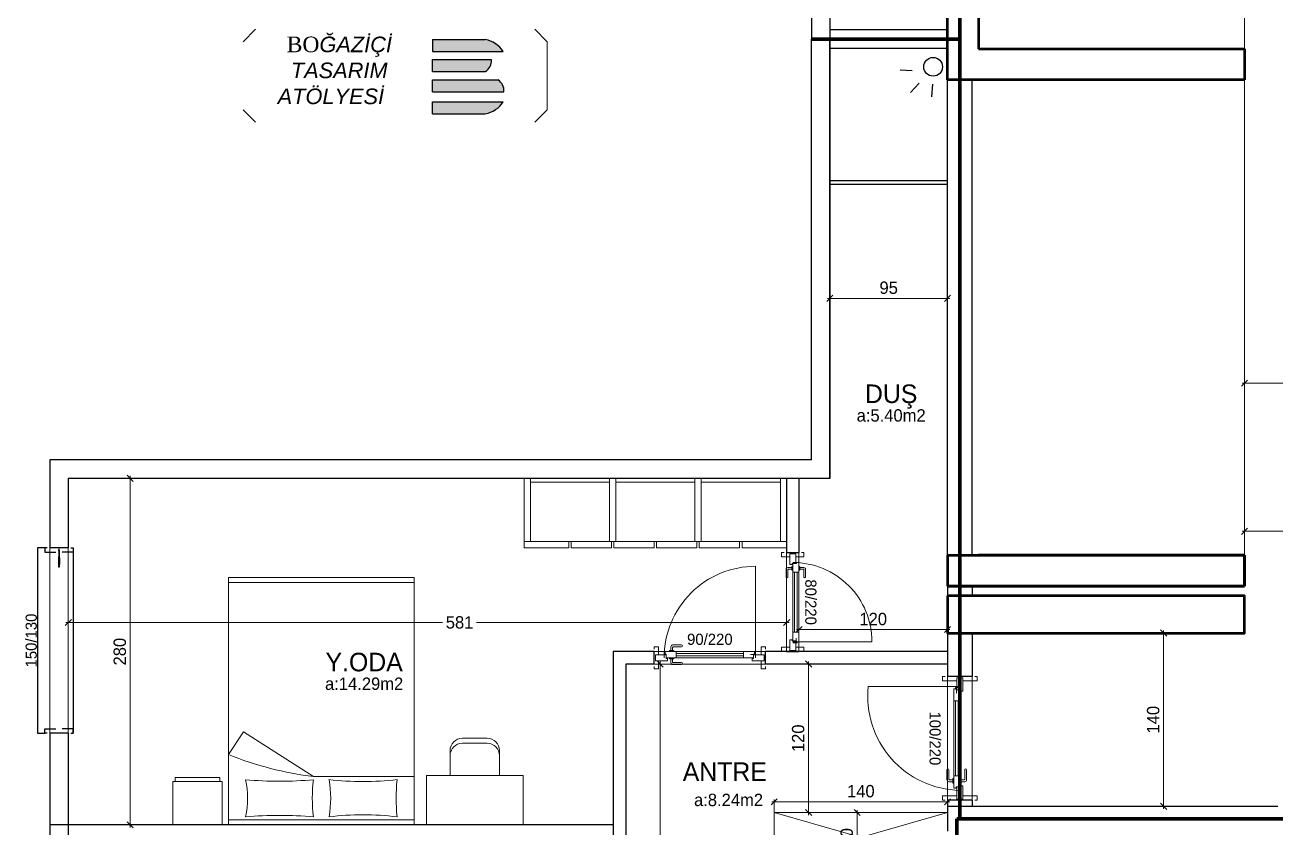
# Model space of a CAD drawing. Header units: centimetres. Extents: x 562865 to 1310255, y -148070 to 32737.
# Drawn here: x 613648 to 614658, y 17856 to 18504 of the extents above; entities that cross this region are included whole.
import ezdxf
from ezdxf.enums import TextEntityAlignment as Align

# ---------------------------------------------------------------- set-up
doc = ezdxf.new("R2010")
doc.units = ezdxf.units.CM
doc.header["$LTSCALE"] = 2.5
doc.layers.get('0').update_dxf_attribs({"color": 86})
for name, color, linetype, lineweight in [('_grns-03_Arka', 33, 'Continuous', 0), ('DUVAR', 4, 'Continuous', 30), ('duvar-kesim', 7, 'Continuous', 0), ('GÖRÜNÜŞLER', 96, 'Continuous', 25), ('iç ölçü', 106, 'Continuous', 18), ('kapi', 9, 'Continuous', 0), ('kolon', 1, 'Continuous', 53)]:
    doc.layers.add(name, color=color, linetype=linetype, lineweight=lineweight)
for name, color, linetype in [('alan', 7, 'Continuous'), ('kapi-yazi', 7, 'Continuous'), ('mahal', 7, 'Continuous'), ('penc-yazi', 7, 'Continuous'), ('pencere', 7, 'Continuous')]:
    doc.layers.add(name, color=color, linetype=linetype)
doc.styles.add('autodim', font='times.ttf')
doc.styles.add('PINAR', font='comic.ttf')
doc.dimstyles.new('TEMİZ ÖLÇÜ', dxfattribs={"dimtxt": 10, "dimasz": 5, "dimexe": 1.8, "dimexo": 0.625, "dimgap": 3, "dimtad": 1, "dimdec": 0, "dimrnd": 0.5, "dimzin": 1, "dimdsep": 46, "dimtxsty": 'PINAR', "dimblk": 'OBLIQUE', "dimcen": 0.9, "dimdle": 2, "dimclrd": 256, "dimclre": 256, "dimclrt": 7, "dimadec": 0, "dimazin": 0, "dimtfac": 1, "dimtdec": 0, "dimtofl": 0, "dimtmove": 2, "dimatfit": 2, "dimfxl": 10, "dimfxlon": 1, "dimlwd": -1, "dimlwe": -1, "dimarcsym": 0})

# ---------------------------------------------------------------- blocks, each defined once
blk = doc.blocks.new('_Oblique')
at = {"color": 0, "linetype": 'ByBlock', "lineweight": -2}
blk.add_line((-0.5, -0.5), (0.5, 0.5), dxfattribs=at)
blk = doc.blocks.new('*D1102')
at = {"layer": 'Defpoints', "color": 0}
for p in [(614544.3, 18013), (614544.3, 17873), (614567.7, 17873)]:
    blk.add_point(p, dxfattribs=at)
at = {"layer": 'iç ölçü'}
for p, q in [((614557.7, 18013), (614569.5, 18013)), ((614567.7, 18015), (614567.7, 17871)), ((614557.7, 17873), (614569.5, 17873))]:
    blk.add_line(p, q, dxfattribs=at)
at = {"layer": 'iç ölçü', "linetype": 'ByBlock', "xscale": 5, "yscale": 5, "zscale": 5}
for p, rotation in [((614567.7, 18013), 90), ((614567.7, 17873), 270)]:
    blk.add_blockref('_Oblique', p, dxfattribs=dict(at, rotation=rotation))
at = {"layer": 'iç ölçü', "color": 7, "insert": (614559.3, 17943), "char_height": 10, "attachment_point": 5, "rotation": 90, "style": 'PINAR'}
blk.add_mtext('140', dxfattribs=at)
blk = doc.blocks.new('fm-door1')
at = {"linetype": 'Continuous'}
for p, q in [((0, 25), (0, -25)), ((100, 25), (0, 25)), ((80, 32), (80, 0)), ((84, 28), (128, 28)), ((90, 50), (910, 50)), ((90, 50), (90, 30)), ((100, 30), (90, 30)), ((100, 30), (100, -5)), ((100, 30), (100, -5)), ((100, 0), (900, 0)), ((190, 50), (190, 0)), ((810, 50), (810, 0)), ((910, 30), (900, 30)), ((900, 30), (900, -5)), ((900, 25), (1000, 25)), ((910, 50), (910, 30)), ((1000, 25), (1000, -25)), ((110, -25), (0, -25)), ((100, -5), (110, -5)), ((110, -5), (100, -5)), ((110, -5), (110, -25)), ((110, -25), (110, -5)), ((890, -25), (890, -5)), ((890, -5), (900, -5)), ((890, -25), (1000, -25))]:
    blk.add_line(p, q, dxfattribs=at)
at = {"color": 8, "linetype": 'Continuous'}
for p, q in [((190, 35), (810, 35)), ((190, 15), (810, 15))]:
    blk.add_line(p, q, dxfattribs=at)
at = {"linetype": 'Continuous'}
for points in [[(858, 58), (858, 89, 0.414214), (842, 104), (759, 104, 1), (759, 89), (835, 89, -0.414214), (842, 81), (842, 58)], [(858, -8), (858, -39, -0.414214), (842, -54), (759, -54, -1), (759, -39), (835, -39, 0.414214), (842, -31), (842, -8)]]:
    blk.add_lwpolyline(points, format="xyb", dxfattribs=at)
for points in [[(869, 50), (869, 58), (831, 58), (831, 50)], [(869, 0), (869, -8), (831, -8), (831, 0)]]:
    blk.add_lwpolyline(points, dxfattribs=at)
blk.add_circle((84, 32), 4.26, dxfattribs=at)
blk = doc.blocks.new('*D1151')
at = {"layer": 'Defpoints', "color": 0}
for p in [(613704.5, 18138), (613732.8, 18138), (613704.5, 17858)]:
    blk.add_point(p, dxfattribs=at)
at = {"layer": 'iç ölçü'}
for p, q in [((613722.8, 18138), (613734.6, 18138)), ((613732.8, 17856), (613732.8, 18140)), ((613722.8, 17858), (613734.6, 17858))]:
    blk.add_line(p, q, dxfattribs=at)
at = {"layer": 'iç ölçü', "linetype": 'ByBlock', "xscale": 5, "yscale": 5, "zscale": 5}
for p, rotation in [((613732.8, 18138), 90), ((613732.8, 17858), 270)]:
    blk.add_blockref('_Oblique', p, dxfattribs=dict(at, rotation=rotation))
at = {"layer": 'iç ölçü', "color": 7, "insert": (613724.4, 17998), "char_height": 10, "attachment_point": 5, "rotation": 90, "style": 'PINAR'}
blk.add_mtext('280', dxfattribs=at)
blk = doc.blocks.new('*D1152')
at = {"layer": 'Defpoints', "color": 0}
for p in [(613682.8, 18092.5), (614263.1, 18038.8), (613682.8, 18021.6)]:
    blk.add_point(p, dxfattribs=at)
at = {"layer": 'iç ölçü'}
for p, q in [((613682.8, 18031.6), (613682.8, 18019.8)), ((614263.1, 18031.6), (614263.1, 18019.8)), ((613680.8, 18021.6), (613985.2, 18021.6)), ((614265.1, 18021.6), (614012.7, 18021.6))]:
    blk.add_line(p, q, dxfattribs=at)
at = {"layer": 'iç ölçü', "linetype": 'ByBlock', "xscale": 5, "yscale": 5, "zscale": 5, "rotation": 180}
blk.add_blockref('_Oblique', (613682.8, 18021.6), dxfattribs=at)
at = {"layer": 'iç ölçü', "linetype": 'ByBlock', "xscale": 5, "yscale": 5, "zscale": 5}
blk.add_blockref('_Oblique', (614263.1, 18021.6), dxfattribs=at)
at = {"layer": 'iç ölçü', "color": 7, "insert": (613998.9, 18021.6), "char_height": 10, "attachment_point": 5, "style": 'PINAR'}
blk.add_mtext('581', dxfattribs=at)
blk = doc.blocks.new('*D1163')
at = {"layer": 'Defpoints', "color": 0}
for p in [(614273.1, 18023), (614393.1, 18023), (614393.1, 18015.9)]:
    blk.add_point(p, dxfattribs=at)
at = {"layer": 'iç ölçü'}
for p, q in [((614273.1, 18022.4), (614273.1, 18014.1)), ((614393.1, 18022.4), (614393.1, 18014.1)), ((614271.1, 18015.9), (614395.1, 18015.9))]:
    blk.add_line(p, q, dxfattribs=at)
at = {"layer": 'iç ölçü', "linetype": 'ByBlock', "xscale": 5, "yscale": 5, "zscale": 5, "rotation": 180}
blk.add_blockref('_Oblique', (614273.1, 18015.9), dxfattribs=at)
at = {"layer": 'iç ölçü', "linetype": 'ByBlock', "xscale": 5, "yscale": 5, "zscale": 5}
blk.add_blockref('_Oblique', (614393.1, 18015.9), dxfattribs=at)
at = {"layer": 'iç ölçü', "color": 7, "insert": (614333.1, 18024.3), "char_height": 10, "attachment_point": 5, "style": 'PINAR'}
blk.add_mtext('120', dxfattribs=at)
blk = doc.blocks.new('*D1164')
at = {"layer": 'Defpoints', "color": 0}
for p in [(614393.1, 18283.5), (614298.1, 18255.2), (614393.1, 18255.2)]:
    blk.add_point(p, dxfattribs=at)
at = {"layer": 'iç ölçü'}
for p, q in [((614296.1, 18283.5), (614395.1, 18283.5)), ((614298.1, 18273.5), (614298.1, 18285.3)), ((614393.1, 18273.5), (614393.1, 18285.3))]:
    blk.add_line(p, q, dxfattribs=at)
at = {"layer": 'iç ölçü', "linetype": 'ByBlock', "xscale": 5, "yscale": 5, "zscale": 5, "rotation": 180}
blk.add_blockref('_Oblique', (614298.1, 18283.5), dxfattribs=at)
at = {"layer": 'iç ölçü', "linetype": 'ByBlock', "xscale": 5, "yscale": 5, "zscale": 5}
blk.add_blockref('_Oblique', (614393.1, 18283.5), dxfattribs=at)
at = {"layer": 'iç ölçü', "color": 7, "insert": (614345.6, 18292), "char_height": 10, "attachment_point": 5, "style": 'PINAR'}
blk.add_mtext('95', dxfattribs=at)
blk = doc.blocks.new('A$C1BDB261E')
at = {"layer": 'DUVAR'}
h = blk.add_hatch(color=41, dxfattribs=at)
h.dxf.hatch_style = 1
h.paths.add_polyline_path([(195.7, 57.1), (210.2, 57.1, 0.202686), (195.7, 66.8), (153.1, 66.8), (153.1, 57.1)])
h.paths.add_polyline_path([(153.1, 50.6), (153.1, 40.9), (195.7, 40.9, 0.299894), (200.5, 50.6), (195.7, 50.6)])
h.paths.add_polyline_path([(210.7, 24.4, 0.299894), (205.8, 34.1), (201, 34.1), (153.1, 34.1), (153.1, 24.4)])
h.paths.add_polyline_path([(195.7, 6.7, 0.202686), (210.2, 16.4), (195.7, 16.4), (153.1, 16.4), (153.1, 6.7)])
at = {"layer": '_grns-03_Arka'}
for p, q in [((0, 65), (10, 75)), ((245.7, 65), (235.7, 75)), ((245.7, 65), (245.7, 10)), ((10, 0), (0, 10)), ((235.7, 0), (245.7, 10))]:
    blk.add_line(p, q, dxfattribs=at)
at = {"layer": 'DUVAR', "color": 41}
for p, q in [((153.1, 66.8), (153.1, 57.1)), ((153.1, 66.8), (195.7, 66.8)), ((153.1, 57.1), (195.7, 57.1)), ((153.1, 40.9), (153.1, 50.6)), ((153.1, 50.6), (195.7, 50.6)), ((195.7, 57.1), (210.2, 57.1)), ((195.7, 50.6), (200.5, 50.6)), ((153.1, 40.9), (195.7, 40.9)), ((153.1, 24.4), (153.1, 34.1)), ((153.1, 34.1), (201, 34.1)), ((201, 34.1), (205.8, 34.1)), ((153.1, 24.4), (210.7, 24.4)), ((153.1, 6.7), (153.1, 16.4)), ((153.1, 16.4), (195.7, 16.4)), ((195.7, 16.4), (210.2, 16.4)), ((153.1, 6.7), (195.7, 6.7))]:
    blk.add_line(p, q, dxfattribs=at)
for centre, radius, start, end in [((191.5, 44.7), 22.4, 33.3943, 79.2256), ((190.8, 49.4), 9.84, 300.0476, 6.8223), ((200.9, 25.6), 9.84, 353.1777, 59.9524), ((191.5, 28.7), 22.4, 280.7744, 326.6057)]:
    blk.add_arc(centre, radius, start, end, dxfattribs=at)
at = {"insert": (22.8, 69.1), "char_height": 12.589, "width": 119.549, "attachment_point": 1, "style": 'autodim'}
blk.add_mtext('\\pi12.452;BO{\\fArial|b0|i1|c162|p34;ĞAZİÇİ \\P\\pi15.789;TASARIM \\P\\pi5.1217;ATÖLYESİ}', dxfattribs=at)
blk = doc.blocks.new('*D1189')
at = {"layer": 'Defpoints', "color": 0}
for p in [(614308.1, 17868), (614308.1, 17828), (614320.1, 17828)]:
    blk.add_point(p, dxfattribs=at)
at = {"layer": 'iç ölçü'}
for p, q in [((614320.1, 17870), (614320.1, 17826)), ((614310.1, 17868), (614321.9, 17868)), ((614310.1, 17828), (614321.9, 17828))]:
    blk.add_line(p, q, dxfattribs=at)
at = {"layer": 'iç ölçü', "linetype": 'ByBlock', "xscale": 5, "yscale": 5, "zscale": 5}
for p, rotation in [((614320.1, 17868), 90), ((614320.1, 17828), 270)]:
    blk.add_blockref('_Oblique', p, dxfattribs=dict(at, rotation=rotation))
at = {"layer": 'iç ölçü', "color": 7, "insert": (614311.7, 17848), "char_height": 10, "attachment_point": 5, "rotation": 90, "style": 'PINAR'}
blk.add_mtext('40', dxfattribs=at)
blk = doc.blocks.new('*D1190')
at = {"layer": 'Defpoints', "color": 0}
for p in [(614393.1, 17876.7), (614253.1, 17868), (614393.1, 17868)]:
    blk.add_point(p, dxfattribs=at)
at = {"layer": 'iç ölçü'}
for p, q in [((614251.1, 17876.7), (614395.1, 17876.7)), ((614253.1, 17868.6), (614253.1, 17878.5)), ((614393.1, 17868.6), (614393.1, 17878.5))]:
    blk.add_line(p, q, dxfattribs=at)
at = {"layer": 'iç ölçü', "linetype": 'ByBlock', "xscale": 5, "yscale": 5, "zscale": 5, "rotation": 180}
blk.add_blockref('_Oblique', (614253.1, 17876.7), dxfattribs=at)
at = {"layer": 'iç ölçü', "linetype": 'ByBlock', "xscale": 5, "yscale": 5, "zscale": 5}
blk.add_blockref('_Oblique', (614393.1, 17876.7), dxfattribs=at)
at = {"layer": 'iç ölçü', "color": 7, "insert": (614323.1, 17885.2), "char_height": 10, "attachment_point": 5, "style": 'PINAR'}
blk.add_mtext('140', dxfattribs=at)
blk = doc.blocks.new('*D1191')
at = {"layer": 'Defpoints', "color": 0}
for p in [(614278.2, 17988), (614280.9, 17988), (614278.2, 17868)]:
    blk.add_point(p, dxfattribs=at)
at = {"layer": 'iç ölçü'}
for p, q in [((614278.8, 17988), (614282.7, 17988)), ((614280.9, 17866), (614280.9, 17990)), ((614278.8, 17868), (614282.7, 17868))]:
    blk.add_line(p, q, dxfattribs=at)
at = {"layer": 'iç ölçü', "linetype": 'ByBlock', "xscale": 5, "yscale": 5, "zscale": 5}
for p, rotation in [((614280.9, 17988), 90), ((614280.9, 17868), 270)]:
    blk.add_blockref('_Oblique', p, dxfattribs=dict(at, rotation=rotation))
at = {"layer": 'iç ölçü', "color": 7, "insert": (614272.5, 17928), "char_height": 10, "attachment_point": 5, "rotation": 90, "style": 'PINAR'}
blk.add_mtext('120', dxfattribs=at)
blk = doc.blocks.new('A$C5B622B99')
for p, q in [((0, 200), (40, 200)), ((0, 165), (0, 200)), ((40, 165), (40, 200)), ((45, 143.2), (45, 196)), ((195, 161), (195, 196)), ((205, 200), (283, 200)), ((205, 160), (205, 200)), ((283, 160), (283, 200)), ((0, 165), (40, 165)), ((205, 160), (283, 160)), ((45, 0), (45, 4)), ((195, 4), (195, 0)), ((195, 0), (45, 0))]:
    blk.add_line(p, q)
at = {"color": 42}
for p, q in [((2, 161.8), (2, 165)), ((38, 161.8), (2, 161.8)), ((38, 165), (38, 161.8)), ((57.1, 124.7), (113.8, 161)), ((195, 161), (113.8, 161)), ((195, 161), (195, 4)), ((224, 160), (224, 140)), ((264, 160), (264, 140)), ((57.1, 124.7), (45, 143.1)), ((45, 4), (45, 143.1)), ((234, 134), (254, 134)), ((234, 130), (254, 130)), ((195, 4), (45, 4))]:
    blk.add_line(p, q, dxfattribs=at)
blk.add_lwpolyline([(45, 200), (195, 200), (195, 196), (45, 196)], close=True)
for centre, radius, start, end in [((-12.2, 178.5), 72.6, 348.068, 11.932), ((86.3, 527.8), 335.5, 265.2981, 274.7019), ((224.4, 178.5), 111.7, 172.2808, 187.7192), ((153.7, 412.9), 221.1, 262.855, 277.145), ((44.7, 178.5), 82.9, 349.5741, 10.4259), ((317.1, 178.5), 136.7, 173.6991, 186.3009), ((86.3, -141.4), 306.1, 84.846, 95.154), ((153.7, -94.4), 259.3, 83.9124, 96.0876), ((195, 161), 0.005, 270, 0), ((45, 143.2), 0.005, 180, 292.0158)]:
    blk.add_arc(centre, radius, start, end)
for centre, radius, start, end in [((147.5, -110.3), 273.4, 97.0858, 112.0158), ((234, 144), 10, 180, 270), ((254, 144), 10, 270, 0), ((234, 140), 10, 180, 270), ((254, 140), 10, 270, 0)]:
    blk.add_arc(centre, radius, start, end, dxfattribs=at)
blk = doc.blocks.new('A$C355D1F9A')
for p, q in [((0, 0), (0, 212)), ((56, 212), (0, 212)), ((51, 207), (0, 207)), ((3, 143), (3, 207)), ((51, 212), (51, 0)), ((56, 176), (56, 212)), ((51, 176), (56, 176)), ((51, 174), (56, 174)), ((56, 141.5), (56, 174)), ((51, 143), (0, 143)), ((51, 141.5), (56, 141.5)), ((51, 138), (0, 138)), ((3, 138), (3, 74)), ((51, 139.5), (56, 139.5)), ((56, 139.5), (56, 107)), ((51, 107), (56, 107)), ((51, 105), (56, 105)), ((56, 105), (56, 72.5)), ((0, 74), (51, 74)), ((51, 72.5), (56, 72.5)), ((0, 69), (51, 69)), ((3, 69), (3, 5)), ((51, 70.5), (56, 70.5)), ((56, 70.5), (56, 38)), ((51, 38), (56, 38)), ((51, 36), (56, 36)), ((56, 36), (56, 0)), ((51, 5), (0, 5)), ((56, 0), (0, 0))]:
    blk.add_line(p, q)
blk = doc.blocks.new('fm-win2')
at = {"color": 8, "linetype": 'Continuous'}
for p, q in [((11, 1.4), (11, 0.2)), ((11, 1.4), (54.3, 1.4)), ((11, 0.2), (54.3, 0.2)), ((12, 1.4), (12, 0.2)), ((12.8, 3), (52.5, 3)), ((53.3, 1.4), (53.3, 0.2)), ((54.3, 1.4), (54.3, 0.2)), ((63.9, 0.3), (63.9, -0.9)), ((63.9, 0.3), (103.2, 0.3)), ((64.9, 0.3), (64.9, -0.9)), ((102.2, 0.3), (102.2, -0.9)), ((103.2, 0.3), (103.2, -0.9)), ((12.9, -1.9), (52.3, -1.9)), ((63.9, -0.9), (103.2, -0.9)), ((65.4, -3.3), (101.6, -3.3))]:
    blk.add_line(p, q, dxfattribs=at)
at = {"linetype": 'Continuous'}
for points in [[(7, -1.8), (0, -1.8), (0, 1.8), (7, 1.8)], [(7.5, -1.7), (7.5, -0.1), (7.2, -0.1), (7.2, 0.2), (7.5, 0.2), (7.5, 0.7), (7.2, 0.7), (7.2, 1), (7.5, 1), (7.5, 2), (6.2, 2), (6.2, 2.7), (5.6, 2.7), (5.5, 2), (5.2, 2), (5.4, 3), (12.5, 3), (12.7, 2), (12.4, 2), (12.3, 2.7), (11.7, 2.7), (11.7, 2), (10.5, 2), (10.5, 1), (10.8, 1), (10.8, 0.7), (10.5, 0.7), (10.5, 0.2), (10.8, 0.2), (10.8, -0.1), (10.5, -0.1), (10.5, -1.7), (10.8, -1.7), (10.8, -2), (7.2, -2), (7.2, -1.7)], [(58, 2), (59.2, 2), (59.2, 2.7), (59.8, 2.7), (59.9, 2), (60.2, 2), (60, 3), (52.8, 3), (52.6, 2), (52.9, 2), (53, 2.7), (53.5, 2.7), (53.5, 2), (54.7, 2), (54.7, 1), (54.4, 1), (54.4, 0.7), (54.7, 0.7), (54.7, 0.2), (54.4, 0.2), (54.4, -0.1), (54.7, -0.1), (54.7, -1.7), (54.4, -1.7), (54.4, -2), (58.3, -2), (58.3, -1.7), (58, -1.7), (58, -0.1), (58.3, -0.1), (58.3, 0.2), (58, 0.2), (58, 0.7), (58.3, 0.7), (58.3, 1), (58, 1)], [(63.1, -1.2), (63.1, 0.9), (63.9, 0.9), (63.9, 1.6), (64.4, 1.6), (64.5, 0.9), (64.9, 0.9), (64.7, 1.9), (59.8, 1.9), (59.8, 1.6), (59.9, 1.6), (59.9, 0.8), (59.1, 0.8), (59.1, -0.2), (60.1, -0.2), (60.1, -1.8), (59.1, -1.8), (59.1, -2.3), (57.5, -2.3), (57.5, -3.5), (63.4, -3.5), (63.4, -3.2), (63.1, -3.2), (63.1, -1.4), (63.4, -1.4), (63.4, -1.2)], [(104, -1.4), (103.7, -1.4), (103.7, -1.2), (104, -1.2), (104, 0.9), (103.1, 0.9), (103.1, 1.6), (102.6, 1.6), (102.5, 0.9), (102.2, 0.9), (102.4, 1.9), (107.3, 1.9), (107.3, 1.6), (107.2, 1.6), (107.2, 0.8), (108, 0.8), (108, -0.2), (107, -0.2), (107, -1.8), (108, -1.8), (108, -2.3), (109.5, -2.3), (109.5, -3.5), (103.7, -3.5), (103.7, -3.2), (104, -3.2)], [(109, 0.7), (108.7, 0.7), (108.7, 1), (109, 1), (109, 2), (107.8, 2), (107.8, 2.7), (107.2, 2.7), (107.1, 2), (106.8, 2), (107, 3), (114.4, 3), (114.6, 2), (114.2, 2), (114.1, 2.7), (113.6, 2.7), (113.6, 2), (112.3, 2), (112.3, 1), (112.6, 1), (112.6, 0.7), (112.3, 0.7), (112.3, 0.2), (112.6, 0.2), (112.6, -0.1), (112.3, -0.1), (112.3, -1.7), (112.6, -1.7), (112.6, -2), (108.7, -2), (108.7, -1.7), (109, -1.7), (109, -0.1), (108.7, -0.1), (108.7, 0.2), (109, 0.2)], [(113, -1.8), (120, -1.8), (120, 1.8), (113, 1.8)]]:
    blk.add_lwpolyline(points, close=True, dxfattribs=at)
at = {"color": 8, "linetype": 'Continuous'}
blk.add_lwpolyline([(63.4, 1.9), (65.2, 3.7), (101.8, 3.7), (103.6, 1.9)], dxfattribs=at)
for points in [[(10.9, -1.4), (10.9, -1.9), (12.6, -1.9), (12.6, -0.5), (12.3, -0.5), (12.3, -1), (11.8, -1), (11.8, -0.5), (11.5, -0.5), (11.5, -1.1), (10.7, -1.1), (10.7, -0.5), (10.6, -0.5), (10.6, -1.4)], [(54.3, -1.4), (54.3, -1.9), (52.6, -1.9), (52.6, -0.5), (52.9, -0.5), (52.9, -1), (53.4, -1), (53.4, -0.5), (53.7, -0.5), (53.7, -1.1), (54.5, -1.1), (54.5, -0.5), (54.6, -0.5), (54.6, -1.4)], [(63.2, -2.4), (63.5, -2.4), (63.5, -3.3), (65.2, -3.3), (65.2, -1.6), (64.9, -1.6), (64.9, -2.1), (64.4, -2.1), (64.4, -1.6), (64.1, -1.6), (64.1, -2.1), (63.3, -2.1), (63.3, -1.6), (63.2, -1.6)], [(103.9, -2.4), (103.6, -2.4), (103.6, -3.3), (101.9, -3.3), (101.9, -1.6), (102.2, -1.6), (102.2, -2.1), (102.7, -2.1), (102.7, -1.6), (103, -1.6), (103, -2.1), (103.8, -2.1), (103.8, -1.6), (103.9, -1.6)]]:
    blk.add_lwpolyline(points, close=True, dxfattribs=at)
blk = doc.blocks.new('*D1214')
at = {"layer": 'Defpoints', "color": 0}
for p in [(614161, 17988), (614266.7, 17988), (614253.1, 17488)]:
    blk.add_point(p, dxfattribs=at)
at = {"layer": 'iç ölçü'}
for p, q in [((614171, 17988), (614159.2, 17988)), ((614161, 17486), (614161, 17990)), ((614171, 17488), (614159.2, 17488))]:
    blk.add_line(p, q, dxfattribs=at)
at = {"layer": 'iç ölçü', "linetype": 'ByBlock', "xscale": 5, "yscale": 5, "zscale": 5}
for p, rotation in [((614161, 17988), 90), ((614161, 17488), 270)]:
    blk.add_blockref('_Oblique', p, dxfattribs=dict(at, rotation=rotation))
at = {"layer": 'iç ölçü', "color": 7, "insert": (614152.5, 17738), "char_height": 10, "attachment_point": 5, "rotation": 90, "style": 'PINAR'}
blk.add_mtext('500', dxfattribs=at)
blk = doc.blocks.new('*D1215')
at = {"layer": 'Defpoints', "color": 0}
for p in [(614633.1, 18138), (614758.1, 18103.7), (614758.1, 18095.3)]:
    blk.add_point(p, dxfattribs=at)
at = {"layer": 'iç ölçü'}
for p, q in [((614633.1, 18105.3), (614633.1, 18093.5)), ((614758.1, 18103), (614758.1, 18093.5)), ((614631.1, 18095.3), (614760.1, 18095.3))]:
    blk.add_line(p, q, dxfattribs=at)
at = {"layer": 'iç ölçü', "linetype": 'ByBlock', "xscale": 5, "yscale": 5, "zscale": 5, "rotation": 180}
blk.add_blockref('_Oblique', (614633.1, 18095.3), dxfattribs=at)
at = {"layer": 'iç ölçü', "linetype": 'ByBlock', "xscale": 5, "yscale": 5, "zscale": 5}
blk.add_blockref('_Oblique', (614758.1, 18095.3), dxfattribs=at)
at = {"layer": 'iç ölçü', "color": 7, "insert": (614695.6, 18103.7), "char_height": 10, "attachment_point": 5, "style": 'PINAR'}
blk.add_mtext('125', dxfattribs=at)
blk = doc.blocks.new('*D1216')
at = {"layer": 'Defpoints', "color": 0}
for p in [(614633.1, 18214.9), (614633.1, 18197.4), (614763.1, 18197.4)]:
    blk.add_point(p, dxfattribs=at)
at = {"layer": 'iç ölçü'}
for p, q in [((614765.1, 18214.9), (614631.1, 18214.9)), ((614633.1, 18204.9), (614633.1, 18216.7)), ((614763.1, 18204.9), (614763.1, 18216.7))]:
    blk.add_line(p, q, dxfattribs=at)
at = {"layer": 'iç ölçü', "linetype": 'ByBlock', "xscale": 5, "yscale": 5, "zscale": 5, "rotation": 180}
blk.add_blockref('_Oblique', (614633.1, 18214.9), dxfattribs=at)
at = {"layer": 'iç ölçü', "linetype": 'ByBlock', "xscale": 5, "yscale": 5, "zscale": 5}
blk.add_blockref('_Oblique', (614763.1, 18214.9), dxfattribs=at)
at = {"layer": 'iç ölçü', "color": 7, "insert": (614698.1, 18223.3), "char_height": 10, "attachment_point": 5, "style": 'PINAR'}
blk.add_mtext('130', dxfattribs=at)

msp = doc.modelspace()

# ---------------------------------------------------------------- linework, layer by layer
at = {"layer": 'DUVAR'}
for p, q in [((614283.1, 18848), (614283.1, 18493)), ((614298.1, 18848), (614298.1, 18138)), ((614393.1, 18500.5), (614298.1, 18500.5)), ((614283.1, 18153), (614283.1, 18493)), ((614298.1, 18138), (614298.1, 18493)), ((614393.1, 18485.5), (614298.1, 18485.5)), ((614393.1, 18076), (614393.1, 18460)), ((614413.1, 18076), (614413.1, 18460)), ((614283.1, 18153), (613667.8, 18153)), ((613667.8, 18153), (613667.8, 18082)), ((614298.1, 18138), (613682.8, 18138)), ((613682.8, 18138), (613682.8, 18082)), ((614263.1, 18138), (614263.1, 18078)), ((614273.1, 18138), (614273.1, 18078)), ((613682.8, 18082), (613667.8, 18082)), ((614263.1, 18078), (614273.1, 18078)), ((614393.1, 18051), (614393.1, 18043)), ((614393.1, 18051), (614393.1, 18043)), ((614413.1, 18051), (614413.1, 18043)), ((614413.1, 18051), (614413.1, 18043)), ((614393.1, 18013), (614393.1, 17977.9)), ((614413.1, 18013), (614413.1, 17977.9)), ((614123.1, 17998), (614123.1, 17837)), ((614156.1, 17998), (614123.1, 17998)), ((614156.1, 17988), (614156.1, 17998)), ((614393.1, 17998), (614246.1, 17998)), ((614246.1, 17988), (614246.1, 17998)), ((614263.1, 17998), (614263.1, 17998)), ((614263.1, 17998), (614273.1, 17998)), ((614273.1, 17998), (614273.1, 17998)), ((614133.1, 17988), (614133.1, 17837)), ((614156.1, 17988), (614133.1, 17988)), ((614393.1, 17988), (614246.1, 17988)), ((614413.1, 17977.9), (614393.1, 17977.9)), ((613667.8, 17932), (613667.8, 17781.1)), ((613682.8, 17932), (613667.8, 17932)), ((613682.8, 17932), (613682.8, 17781.1)), ((614393.1, 17877.9), (614393.1, 17853)), ((614413.1, 17877.9), (614393.1, 17877.9)), ((614659.9, 17873), (614393.1, 17873)), ((614413.1, 17877.9), (614413.1, 17873)), ((614123.1, 17858), (613667.8, 17858))]:
    msp.add_line(p, q, dxfattribs=at)
at = {"layer": 'duvar-kesim'}
for p, q in [((613667.8, 18082), (613667.8, 17932)), ((613682.8, 18082), (613682.8, 17932)), ((614263.1, 17998), (614263.1, 18078)), ((614273.1, 17998), (614273.1, 18078)), ((614246.1, 17998), (614156.1, 17998)), ((614246.1, 17988), (614156.1, 17988)), ((614393.1, 17977.9), (614393.1, 17877.9)), ((614413.1, 17977.9), (614413.1, 17877.9))]:
    msp.add_line(p, q, dxfattribs=at)
at = {"layer": 'GÖRÜNÜŞLER'}
for p, q in [((614364.6, 18467.3), (614354.9, 18467.8)), ((614370.3, 18457.4), (614363.3, 18449.8)), ((614381, 18456.6), (614380.2, 18446.2)), ((614393.1, 18378.5), (614298.1, 18378.5)), ((614393.1, 18375.5), (614298.1, 18375.5))]:
    msp.add_line(p, q, dxfattribs=at)
msp.add_circle((614381.5, 18470.6), 7.58, dxfattribs=at)
at = {"layer": 'iç ölçü'}
for p, q in [((614633.1, 18485), (614633.1, 18685)), ((614633.1, 18460), (614633.1, 18063.5)), ((614393.1, 17868), (614253.1, 17868)), ((614253.1, 17828), (614253.1, 17868)), ((614253.1, 17868), (614393.1, 17828)), ((614393.1, 17868), (614253.1, 17828))]:
    msp.add_line(p, q, dxfattribs=at)
at = {"layer": 'kapi'}
for points in [[(614261.1, 18078), (614259.1, 18078), (614259.1, 18074.5), (614265.6, 18074.5)], [(614275.1, 18078), (614277.1, 18078), (614277.1, 18074.5), (614270.6, 18074.5)], [(614156.1, 18000), (614156.1, 18002), (614159.6, 18002), (614159.6, 17995.5)], [(614246.1, 18000), (614246.1, 18002), (614242.6, 18002), (614242.6, 17995.5)], [(614261.1, 17998), (614259.1, 17998), (614259.1, 18001.5), (614265.6, 18001.5)], [(614275.1, 17998), (614277.1, 17998), (614277.1, 18001.5), (614270.6, 18001.5)], [(614156.1, 17986), (614156.1, 17984), (614159.6, 17984), (614159.6, 17990.5)], [(614246.1, 17986), (614246.1, 17984), (614242.6, 17984), (614242.6, 17990.5)], [(614391.1, 17977.9), (614389.1, 17977.9), (614389.1, 17974.4), (614400.6, 17974.4)], [(614415.1, 17977.9), (614417.1, 17977.9), (614417.1, 17974.4), (614405.6, 17974.4)], [(614391.1, 17877.9), (614389.1, 17877.9), (614389.1, 17881.4), (614400.6, 17881.4)], [(614415.1, 17877.9), (614417.1, 17877.9), (614417.1, 17881.4), (614405.6, 17881.4)]]:
    msp.add_lwpolyline(points, dxfattribs=at)
for points in [[(614238.1, 17993), (614238.1, 18067, 0.414214), (614164.1, 17993, 0.414214)], [(614268.1, 18006), (614332.1, 18006, 0.414214), (614268.1, 18070, 0.414214)], [(614403.1, 17969.9), (614329.1, 17969.9, 0.43955), (614403.1, 17885.9, 0.414214)]]:
    msp.add_lwpolyline(points, format="xyb", dxfattribs=at)
at = {"layer": 'kolon'}
for p, q in [((614393.1, 18460), (614393.1, 18935)), ((614418.1, 18685), (614418.1, 18485)), ((614418.1, 18485), (614633.1, 18485)), ((614633.1, 18485), (614633.1, 18460)), ((614418.1, 18460), (614393.1, 18460)), ((614633.1, 18460), (614418.1, 18460)), ((614393.1, 18076), (614633.1, 18076)), ((614393.1, 18076), (614393.1, 18051)), ((614633.1, 18076), (614418.1, 18076)), ((614633.1, 18076), (614633.1, 18051)), ((614633.1, 18051), (614633.1, 18076)), ((614633.1, 18051), (614393.1, 18051)), ((614393.1, 18051), (614633.1, 18051))]:
    msp.add_line(p, q, dxfattribs=at)
at = {"layer": 'kolon', "color": 6, "lineweight": 100}
for p, q in [((614403.1, 18493), (614283.1, 18493)), ((614400.6, 17863), (614400.6, 17075.3)), ((614400.6, 17863), (614403.1, 17863))]:
    msp.add_line(p, q, dxfattribs=at)
msp.add_lwpolyline([(614403.1, 17863), (614773.1, 17863), (614773.1, 19123), (614403.1, 19123)], close=True, dxfattribs=at)
at = {"layer": 'kolon'}
msp.add_lwpolyline([(614393.1, 18043), (614393.1, 18013), (614633.1, 18013), (614633.1, 18043)], close=True, dxfattribs=at)
msp.add_lwpolyline([(614393.1, 18043), (614393.1, 18013), (614633.1, 18013), (614633.1, 18043)], close=True, dxfattribs=at)
at = {"layer": 'pencere'}
for points in [[(613663.8, 18082), (613657.8, 18082), (613657.8, 17932), (613663.8, 17932)], [(613665.8, 18082), (613663.8, 18082), (613663.8, 18078.5), (613672.8, 18078.5)], [(613684.8, 18082), (613686.8, 18082), (613686.8, 18078.5), (613677.8, 18078.5)], [(613686.8, 18082), (613686.8, 17932)], [(613665.8, 17932), (613663.8, 17932), (613663.8, 17935.5), (613672.8, 17935.5)], [(613684.8, 17932), (613686.8, 17932), (613686.8, 17935.5), (613677.8, 17935.5)]]:
    msp.add_lwpolyline(points, dxfattribs=at)

# ---------------------------------------------------------------- block references
at = {"layer": 'iç ölçü'}
msp.add_blockref('A$C1BDB261E', (613824, 18425.9), dxfattribs=at)
at = {"layer": 'iç ölçü', "rotation": 270}
msp.add_blockref('A$C355D1F9A', (614051.1, 18138), dxfattribs=at)
at = {"layer": 'iç ölçü', "xscale": -1, "rotation": 180}
msp.add_blockref('A$C5B622B99', (613767.2, 18058), dxfattribs=at)
at = {"layer": 'kapi'}
for p, xscale, yscale, zscale, rotation in [((614268.1, 17999), -0.07800000000133878, 0.09999999999854481, 0.07800000000000001, 270), ((614245.1, 17993), 0.08800000000000001, -0.1, 0.08800000000000001, 180), ((614403.1, 17976.9), 0.09799999999813735, -0.09999999999854481, 0.098, 270)]:
    msp.add_blockref('fm-door1', p, dxfattribs=dict(at, xscale=xscale, yscale=yscale, zscale=zscale, rotation=rotation))
at = {"layer": 'pencere', "xscale": 0.1233333333333333, "yscale": -0.1, "zscale": 0.1233333333333333, "rotation": 270}
msp.add_blockref('fm-win2', (613675.3, 18081), dxfattribs=at)

# ---------------------------------------------------------------- texts
at = {"layer": 'alan', "style": 'PINAR'}
for s, p in [('a:5.40m2', (614347.6, 18183.9)), ('a:14.29m2', (613921.8, 17967.1)), ('a:8.24m2', (614216.2, 17873.2))]:
    msp.add_text(s, height=10, dxfattribs=at).set_placement(p, align=Align.CENTER)
at = {"layer": 'kapi-yazi', "style": 'PINAR'}
for s, rotation, p in [('80/220', 270, (614282.7, 18038)), ('90/220', 0, (614201.1, 18008)), ('100/220', 270, (614383.1, 17927.9))]:
    msp.add_text(s, height=9, rotation=rotation, dxfattribs=at).set_placement(p, align=Align.MIDDLE_CENTER)
at = {"layer": 'mahal', "style": 'PINAR'}
for s, p in [('DUŞ', (614347.6, 18198.9)), ('Y.ODA', (613921.8, 17982.1)), ('ANTRE', (614213.2, 17893.5))]:
    msp.add_text(s, height=15, dxfattribs=at).set_placement(p, align=Align.CENTER)
at = {"layer": 'penc-yazi', "style": 'PINAR'}
msp.add_text('150/130', height=9, rotation=90, dxfattribs=at).set_placement((613652.8, 18007), align=Align.MIDDLE_CENTER)

# ---------------------------------------------------------------- dimensions: what is measured, and where the dimension line sits
at = {"layer": 'iç ölçü'}
for base, p1, p2, picture, middle in [((614393.1, 18283.5), (614298.1, 18255.2), (614393.1, 18255.2), '*D1164', (614345.6, 18292)), ((614633.1, 18214.9), (614763.1, 18197.4), (614633.1, 18197.4), '*D1216', (614698.1, 18223.3)), ((614758.1, 18095.3), (614633.1, 18138), (614758.1, 18103.7), '*D1215', (614695.6, 18103.7)), ((614393.1, 18015.9), (614273.1, 18023), (614393.1, 18023), '*D1163', (614333.1, 18024.3)), ((614393.1, 17876.7), (614253.1, 17868), (614393.1, 17868), '*D1190', (614323.1, 17885.2))]:
    dim = msp.add_linear_dim(base=base, p1=p1, p2=p2, dimstyle='TEMİZ ÖLÇÜ', override={"dimarcsym": 1}, dxfattribs=at)
    dim.commit()
    dim.dimension.update_dxf_attribs({"geometry": picture, "text_midpoint": middle})
for base, p1, p2, picture, middle in [((613732.8, 18138), (613704.5, 17858), (613704.5, 18138), '*D1151', (613724.4, 17998)), ((614567.7, 17873), (614544.3, 18013), (614544.3, 17873), '*D1102', (614559.3, 17943)), ((614161, 17988), (614253.1, 17488), (614266.7, 17988), '*D1214', (614152.5, 17738)), ((614280.9, 17988), (614278.2, 17868), (614278.2, 17988), '*D1191', (614272.5, 17928)), ((614320.1, 17828), (614308.1, 17868), (614308.1, 17828), '*D1189', (614311.7, 17848))]:
    dim = msp.add_linear_dim(base=base, p1=p1, p2=p2, angle=90, dimstyle='TEMİZ ÖLÇÜ', override={"dimarcsym": 1}, dxfattribs=at)
    dim.commit()
    dim.dimension.update_dxf_attribs({"geometry": picture, "text_midpoint": middle})
dim = msp.add_linear_dim(base=(613682.8, 18021.6), p1=(614263.1, 18038.8), p2=(613682.8, 18092.5), dimstyle='TEMİZ ÖLÇÜ', override={"dimarcsym": 1}, dxfattribs=at)
dim.commit()
dim.dimension.update_dxf_attribs({"geometry": '*D1152', "text_midpoint": (613998.9, 18021.6), "dimtype": 160})

doc.saveas('drawing.dxf')
